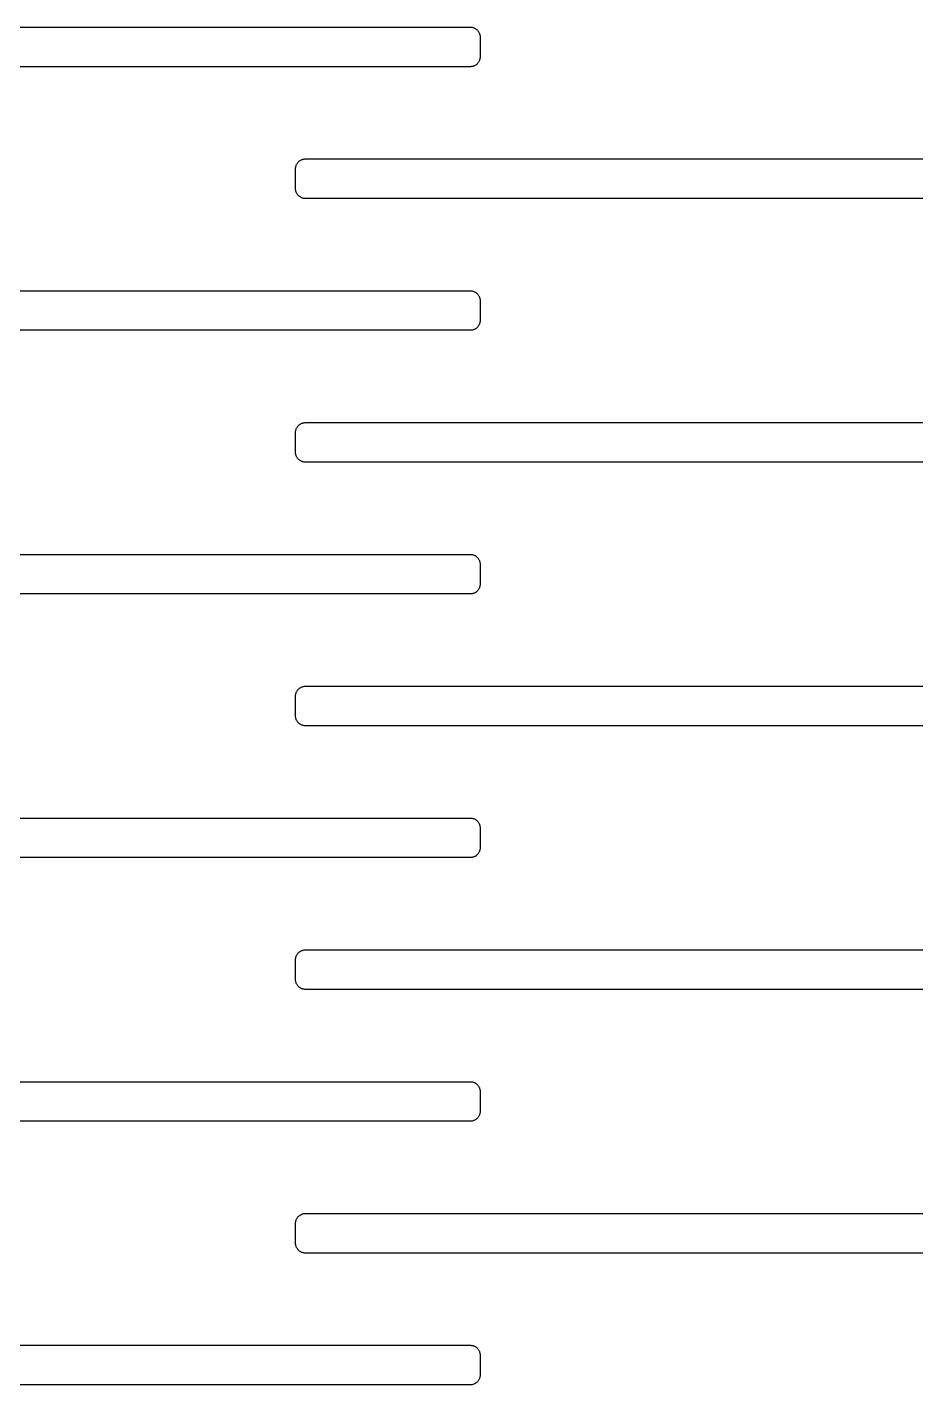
# Model space of a CAD drawing. Header units: metres. Extents: x -156 to 156, y -163 to 163.
# Drawn here: x 63.56 to 90.52, y -81.3 to -40.1 of the extents above; entities that cross this region are included whole.
import ezdxf

# ---------------------------------------------------------------- set-up
doc = ezdxf.new("R2010")
doc.units = ezdxf.units.M

msp = doc.modelspace()

# ---------------------------------------------------------------- linework, layer by layer
for p, q in [((50, -40.1), (77, -40.1)), ((77, -40.1), (77.0188, -40.1006)), ((77.0188, -40.1006), (77.0376, -40.1024)), ((77.0376, -40.1024), (77.0562, -40.1053)), ((77.0562, -40.1053), (77.0746, -40.1094)), ((77.0746, -40.1094), (77.0927, -40.1147)), ((77.0927, -40.1147), (77.1104, -40.1211)), ((77.1104, -40.1211), (77.1277, -40.1286)), ((77.1277, -40.1286), (77.1445, -40.1371)), ((77.1445, -40.1371), (77.1608, -40.1467)), ((77.1608, -40.1467), (77.1763, -40.1573)), ((77.1763, -40.1573), (77.1912, -40.1688)), ((77.1912, -40.1688), (77.2054, -40.1813)), ((77.2054, -40.1813), (77.2187, -40.1946)), ((77.2187, -40.1946), (77.2312, -40.2088)), ((77.2312, -40.2088), (77.2427, -40.2237)), ((77.2427, -40.2237), (77.2533, -40.2392)), ((77.2533, -40.2392), (77.2629, -40.2555)), ((77.2629, -40.2555), (77.2714, -40.2723)), ((77.2714, -40.2723), (77.2789, -40.2896)), ((77.2789, -40.2896), (77.2853, -40.3073)), ((77.2853, -40.3073), (77.2906, -40.3254)), ((77.2906, -40.3254), (77.2947, -40.3438)), ((77.2947, -40.3438), (77.2976, -40.3624)), ((77.2976, -40.3624), (77.2994, -40.3812)), ((77.2994, -40.3812), (77.3, -40.4)), ((77.3, -40.4), (77.3, -41)), ((77.2312, -41.1912), (77.2187, -41.2054)), ((77.2427, -41.1763), (77.2312, -41.1912)), ((77.2533, -41.1607), (77.2427, -41.1763)), ((77.2629, -41.1445), (77.2533, -41.1607)), ((77.2714, -41.1277), (77.2629, -41.1445)), ((77.2789, -41.1104), (77.2714, -41.1277)), ((77.2853, -41.0927), (77.2789, -41.1104)), ((77.2906, -41.0746), (77.2853, -41.0927)), ((77.2947, -41.0562), (77.2906, -41.0746)), ((77.2976, -41.0376), (77.2947, -41.0562)), ((77.2994, -41.0188), (77.2976, -41.0376)), ((77.3, -41), (77.2994, -41.0188)), ((77, -41.3), (50, -41.3)), ((77.0188, -41.2994), (77, -41.3)), ((77.0376, -41.2976), (77.0188, -41.2994)), ((77.0562, -41.2947), (77.0376, -41.2976)), ((77.0746, -41.2906), (77.0562, -41.2947)), ((77.0927, -41.2853), (77.0746, -41.2906)), ((77.1104, -41.2789), (77.0927, -41.2853)), ((77.1277, -41.2714), (77.1104, -41.2789)), ((77.1445, -41.2629), (77.1277, -41.2714)), ((77.1608, -41.2533), (77.1445, -41.2629)), ((77.1763, -41.2427), (77.1608, -41.2533)), ((77.1912, -41.2312), (77.1763, -41.2427)), ((77.2054, -41.2187), (77.1912, -41.2312)), ((77.2187, -41.2054), (77.2054, -41.2187)), ((71.7, -44.4), (71.7006, -44.3812)), ((71.7, -45), (71.7, -44.4)), ((71.7006, -44.3812), (71.7024, -44.3624)), ((71.7024, -44.3624), (71.7053, -44.3438)), ((71.7053, -44.3438), (71.7094, -44.3254)), ((71.7094, -44.3254), (71.7147, -44.3073)), ((71.7147, -44.3073), (71.7211, -44.2896)), ((71.7211, -44.2896), (71.7285, -44.2723)), ((71.7285, -44.2723), (71.7371, -44.2555)), ((71.7371, -44.2555), (71.7467, -44.2392)), ((71.7467, -44.2392), (71.7573, -44.2237)), ((71.7573, -44.2237), (71.7688, -44.2088)), ((71.7688, -44.2088), (71.7813, -44.1946)), ((71.7813, -44.1946), (71.7946, -44.1813)), ((71.7946, -44.1813), (71.8088, -44.1688)), ((71.8088, -44.1688), (71.8237, -44.1573)), ((71.8237, -44.1573), (71.8392, -44.1467)), ((71.8392, -44.1467), (71.8555, -44.1371)), ((71.8555, -44.1371), (71.8723, -44.1286)), ((71.8723, -44.1286), (71.8896, -44.1211)), ((71.8896, -44.1211), (71.9073, -44.1147)), ((71.9073, -44.1147), (71.9254, -44.1094)), ((71.9254, -44.1094), (71.9438, -44.1053)), ((71.9438, -44.1053), (71.9624, -44.1024)), ((71.9624, -44.1024), (71.9812, -44.1006)), ((71.9812, -44.1006), (72, -44.1)), ((72, -44.1), (99, -44.1)), ((71.7006, -45.0188), (71.7, -45)), ((71.7024, -45.0376), (71.7006, -45.0188)), ((71.7053, -45.0562), (71.7024, -45.0376)), ((71.7094, -45.0746), (71.7053, -45.0562)), ((71.7147, -45.0927), (71.7094, -45.0746)), ((71.7211, -45.1104), (71.7147, -45.0927)), ((71.7285, -45.1277), (71.7211, -45.1104)), ((71.7371, -45.1445), (71.7285, -45.1277)), ((71.7467, -45.1607), (71.7371, -45.1445)), ((71.7573, -45.1763), (71.7467, -45.1607)), ((71.7688, -45.1912), (71.7573, -45.1763)), ((71.7813, -45.2054), (71.7688, -45.1912)), ((71.7946, -45.2187), (71.7813, -45.2054)), ((71.8088, -45.2312), (71.7946, -45.2187)), ((71.8237, -45.2427), (71.8088, -45.2312)), ((71.8392, -45.2533), (71.8237, -45.2427)), ((71.8555, -45.2629), (71.8392, -45.2533)), ((71.8723, -45.2714), (71.8555, -45.2629)), ((71.8896, -45.2789), (71.8723, -45.2714)), ((71.9073, -45.2853), (71.8896, -45.2789)), ((71.9254, -45.2906), (71.9073, -45.2853)), ((71.9438, -45.2947), (71.9254, -45.2906)), ((71.9624, -45.2976), (71.9438, -45.2947)), ((71.9812, -45.2994), (71.9624, -45.2976)), ((72, -45.3), (71.9812, -45.2994)), ((99, -45.3), (72, -45.3)), ((50, -48.1), (77, -48.1)), ((77, -48.1), (77.0188, -48.1006)), ((77.0188, -48.1006), (77.0376, -48.1024)), ((77.0376, -48.1024), (77.0562, -48.1053)), ((77.0562, -48.1053), (77.0746, -48.1094)), ((77.0746, -48.1094), (77.0927, -48.1147)), ((77.0927, -48.1147), (77.1104, -48.1211)), ((77.1104, -48.1211), (77.1277, -48.1286)), ((77.1277, -48.1286), (77.1445, -48.1371)), ((77.1445, -48.1371), (77.1608, -48.1467)), ((77.1608, -48.1467), (77.1763, -48.1573)), ((77.1763, -48.1573), (77.1912, -48.1688)), ((77.1912, -48.1688), (77.2054, -48.1813)), ((77.2054, -48.1813), (77.2187, -48.1946)), ((77.2187, -48.1946), (77.2312, -48.2088)), ((77.2312, -48.2088), (77.2427, -48.2237)), ((77.2427, -48.2237), (77.2533, -48.2392)), ((77.2533, -48.2392), (77.2629, -48.2555)), ((77.2629, -48.2555), (77.2714, -48.2723)), ((77.2714, -48.2723), (77.2789, -48.2896)), ((77.2789, -48.2896), (77.2853, -48.3073)), ((77.2853, -48.3073), (77.2906, -48.3254)), ((77.2906, -48.3254), (77.2947, -48.3438)), ((77.2947, -48.3438), (77.2976, -48.3624)), ((77.2976, -48.3624), (77.2994, -48.3812)), ((77.2994, -48.3812), (77.3, -48.4)), ((77.3, -48.4), (77.3, -49)), ((77.2994, -49.0188), (77.2976, -49.0376)), ((77.3, -49), (77.2994, -49.0188)), ((77, -49.3), (50, -49.3)), ((77.0188, -49.2994), (77, -49.3)), ((77.0376, -49.2976), (77.0188, -49.2994)), ((77.0562, -49.2947), (77.0376, -49.2976)), ((77.0746, -49.2906), (77.0562, -49.2947)), ((77.0927, -49.2853), (77.0746, -49.2906)), ((77.1104, -49.2789), (77.0927, -49.2853)), ((77.1277, -49.2714), (77.1104, -49.2789)), ((77.1445, -49.2629), (77.1277, -49.2714)), ((77.1608, -49.2533), (77.1445, -49.2629)), ((77.1763, -49.2427), (77.1608, -49.2533)), ((77.1912, -49.2312), (77.1763, -49.2427)), ((77.2054, -49.2187), (77.1912, -49.2312)), ((77.2187, -49.2054), (77.2054, -49.2187)), ((77.2312, -49.1912), (77.2187, -49.2054)), ((77.2427, -49.1763), (77.2312, -49.1912)), ((77.2533, -49.1607), (77.2427, -49.1763)), ((77.2629, -49.1445), (77.2533, -49.1607)), ((77.2714, -49.1277), (77.2629, -49.1445)), ((77.2789, -49.1104), (77.2714, -49.1277)), ((77.2853, -49.0927), (77.2789, -49.1104)), ((77.2906, -49.0746), (77.2853, -49.0927)), ((77.2947, -49.0562), (77.2906, -49.0746)), ((77.2976, -49.0376), (77.2947, -49.0562)), ((71.7094, -52.3254), (71.7147, -52.3073)), ((71.7147, -52.3073), (71.7211, -52.2896)), ((71.7211, -52.2896), (71.7285, -52.2723)), ((71.7285, -52.2723), (71.7371, -52.2555)), ((71.7371, -52.2555), (71.7467, -52.2392)), ((71.7467, -52.2392), (71.7573, -52.2237)), ((71.7573, -52.2237), (71.7688, -52.2088)), ((71.7688, -52.2088), (71.7813, -52.1946)), ((71.7813, -52.1946), (71.7946, -52.1813)), ((71.7946, -52.1813), (71.8088, -52.1688)), ((71.8088, -52.1688), (71.8237, -52.1573)), ((71.8237, -52.1573), (71.8392, -52.1467)), ((71.8392, -52.1467), (71.8555, -52.1371)), ((71.8555, -52.1371), (71.8723, -52.1286)), ((71.8723, -52.1286), (71.8896, -52.1211)), ((71.8896, -52.1211), (71.9073, -52.1147)), ((71.9073, -52.1147), (71.9254, -52.1094)), ((71.9254, -52.1094), (71.9438, -52.1053)), ((71.9438, -52.1053), (71.9624, -52.1024)), ((71.9624, -52.1024), (71.9812, -52.1006)), ((71.9812, -52.1006), (72, -52.1)), ((72, -52.1), (99, -52.1)), ((71.7, -52.4), (71.7006, -52.3812)), ((71.7, -53), (71.7, -52.4)), ((71.7006, -52.3812), (71.7024, -52.3624)), ((71.7024, -52.3624), (71.7053, -52.3438)), ((71.7053, -52.3438), (71.7094, -52.3254)), ((71.7006, -53.0188), (71.7, -53)), ((71.7024, -53.0376), (71.7006, -53.0188)), ((71.7053, -53.0562), (71.7024, -53.0376)), ((71.7094, -53.0746), (71.7053, -53.0562)), ((71.7147, -53.0927), (71.7094, -53.0746)), ((71.7211, -53.1104), (71.7147, -53.0927)), ((71.7285, -53.1277), (71.7211, -53.1104)), ((71.7371, -53.1445), (71.7285, -53.1277)), ((71.7467, -53.1607), (71.7371, -53.1445)), ((71.7573, -53.1763), (71.7467, -53.1607)), ((71.7688, -53.1912), (71.7573, -53.1763)), ((71.7813, -53.2054), (71.7688, -53.1912)), ((71.7946, -53.2187), (71.7813, -53.2054)), ((71.8088, -53.2312), (71.7946, -53.2187)), ((71.8237, -53.2427), (71.8088, -53.2312)), ((71.8392, -53.2533), (71.8237, -53.2427)), ((71.8555, -53.2629), (71.8392, -53.2533)), ((71.8723, -53.2714), (71.8555, -53.2629)), ((71.8896, -53.2789), (71.8723, -53.2714)), ((71.9073, -53.2853), (71.8896, -53.2789)), ((71.9254, -53.2906), (71.9073, -53.2853)), ((71.9438, -53.2947), (71.9254, -53.2906)), ((71.9624, -53.2976), (71.9438, -53.2947)), ((71.9812, -53.2994), (71.9624, -53.2976)), ((72, -53.3), (71.9812, -53.2994)), ((99, -53.3), (72, -53.3)), ((50, -56.1), (77, -56.1)), ((77, -56.1), (77.0188, -56.1006)), ((77.0188, -56.1006), (77.0376, -56.1024)), ((77.0376, -56.1024), (77.0562, -56.1053)), ((77.0562, -56.1053), (77.0746, -56.1094)), ((77.0746, -56.1094), (77.0927, -56.1147)), ((77.0927, -56.1147), (77.1104, -56.1211)), ((77.1104, -56.1211), (77.1277, -56.1286)), ((77.1277, -56.1286), (77.1445, -56.1371)), ((77.1445, -56.1371), (77.1608, -56.1467)), ((77.1608, -56.1467), (77.1763, -56.1573)), ((77.1763, -56.1573), (77.1912, -56.1688)), ((77.1912, -56.1688), (77.2054, -56.1813)), ((77.2054, -56.1813), (77.2187, -56.1946)), ((77.2187, -56.1946), (77.2312, -56.2088)), ((77.2312, -56.2088), (77.2427, -56.2237)), ((77.2427, -56.2237), (77.2533, -56.2392)), ((77.2533, -56.2392), (77.2629, -56.2555)), ((77.2629, -56.2555), (77.2714, -56.2723)), ((77.2714, -56.2723), (77.2789, -56.2896)), ((77.2789, -56.2896), (77.2853, -56.3073)), ((77.2853, -56.3073), (77.2906, -56.3254)), ((77.2906, -56.3254), (77.2947, -56.3438)), ((77.2947, -56.3438), (77.2976, -56.3624)), ((77.2976, -56.3624), (77.2994, -56.3812)), ((77.2994, -56.3812), (77.3, -56.4)), ((77.3, -56.4), (77.3, -57)), ((77.1445, -57.2629), (77.1277, -57.2714)), ((77.1608, -57.2533), (77.1445, -57.2629)), ((77.1763, -57.2427), (77.1608, -57.2533)), ((77.1912, -57.2312), (77.1763, -57.2427)), ((77.2054, -57.2187), (77.1912, -57.2312)), ((77.2187, -57.2054), (77.2054, -57.2187)), ((77.2312, -57.1912), (77.2187, -57.2054)), ((77.2427, -57.1763), (77.2312, -57.1912)), ((77.2533, -57.1607), (77.2427, -57.1763)), ((77.2629, -57.1445), (77.2533, -57.1607)), ((77.2714, -57.1277), (77.2629, -57.1445)), ((77.2789, -57.1104), (77.2714, -57.1277)), ((77.2853, -57.0927), (77.2789, -57.1104)), ((77.2906, -57.0746), (77.2853, -57.0927)), ((77.2947, -57.0562), (77.2906, -57.0746)), ((77.2976, -57.0376), (77.2947, -57.0562)), ((77.2994, -57.0188), (77.2976, -57.0376)), ((77.3, -57), (77.2994, -57.0188)), ((77, -57.3), (50, -57.3)), ((77.0188, -57.2994), (77, -57.3)), ((77.0376, -57.2976), (77.0188, -57.2994)), ((77.0562, -57.2947), (77.0376, -57.2976)), ((77.0746, -57.2906), (77.0562, -57.2947)), ((77.0927, -57.2853), (77.0746, -57.2906)), ((77.1104, -57.2789), (77.0927, -57.2853)), ((77.1277, -57.2714), (77.1104, -57.2789)), ((71.8237, -60.1573), (71.8392, -60.1467)), ((71.8392, -60.1467), (71.8555, -60.1371)), ((71.8555, -60.1371), (71.8723, -60.1286)), ((71.8723, -60.1286), (71.8896, -60.1211)), ((71.8896, -60.1211), (71.9073, -60.1147)), ((71.9073, -60.1147), (71.9254, -60.1094)), ((71.9254, -60.1094), (71.9438, -60.1053)), ((71.9438, -60.1053), (71.9624, -60.1024)), ((71.9624, -60.1024), (71.9812, -60.1006)), ((71.9812, -60.1006), (72, -60.1)), ((72, -60.1), (99, -60.1)), ((71.7, -60.4), (71.7006, -60.3812)), ((71.7, -61), (71.7, -60.4)), ((71.7006, -60.3812), (71.7024, -60.3624)), ((71.7024, -60.3624), (71.7053, -60.3438)), ((71.7053, -60.3438), (71.7094, -60.3254)), ((71.7094, -60.3254), (71.7147, -60.3073)), ((71.7147, -60.3073), (71.7211, -60.2896)), ((71.7211, -60.2896), (71.7285, -60.2723)), ((71.7285, -60.2723), (71.7371, -60.2555)), ((71.7371, -60.2555), (71.7467, -60.2392)), ((71.7467, -60.2392), (71.7573, -60.2237)), ((71.7573, -60.2237), (71.7688, -60.2088)), ((71.7688, -60.2088), (71.7813, -60.1946)), ((71.7813, -60.1946), (71.7946, -60.1813)), ((71.7946, -60.1813), (71.8088, -60.1688)), ((71.8088, -60.1688), (71.8237, -60.1573)), ((71.7006, -61.0188), (71.7, -61)), ((71.7024, -61.0376), (71.7006, -61.0188)), ((71.7053, -61.0562), (71.7024, -61.0376)), ((71.7094, -61.0746), (71.7053, -61.0562)), ((71.7147, -61.0927), (71.7094, -61.0746)), ((71.7211, -61.1104), (71.7147, -61.0927)), ((71.7285, -61.1277), (71.7211, -61.1104)), ((71.7371, -61.1445), (71.7285, -61.1277)), ((71.7467, -61.1607), (71.7371, -61.1445)), ((71.7573, -61.1763), (71.7467, -61.1607)), ((71.7688, -61.1912), (71.7573, -61.1763)), ((71.7813, -61.2054), (71.7688, -61.1912)), ((71.7946, -61.2187), (71.7813, -61.2054)), ((71.8088, -61.2312), (71.7946, -61.2187)), ((71.8237, -61.2427), (71.8088, -61.2312)), ((71.8392, -61.2533), (71.8237, -61.2427)), ((71.8555, -61.2629), (71.8392, -61.2533)), ((71.8723, -61.2714), (71.8555, -61.2629)), ((71.8896, -61.2789), (71.8723, -61.2714)), ((71.9073, -61.2853), (71.8896, -61.2789)), ((71.9254, -61.2906), (71.9073, -61.2853)), ((71.9438, -61.2947), (71.9254, -61.2906)), ((71.9624, -61.2976), (71.9438, -61.2947)), ((71.9812, -61.2994), (71.9624, -61.2976)), ((72, -61.3), (71.9812, -61.2994)), ((99, -61.3), (72, -61.3)), ((50, -64.1), (77, -64.1)), ((77, -64.1), (77.0188, -64.1006)), ((77.0188, -64.1006), (77.0376, -64.1024)), ((77.0376, -64.1024), (77.0562, -64.1053)), ((77.0562, -64.1053), (77.0746, -64.1094)), ((77.0746, -64.1094), (77.0927, -64.1147)), ((77.0927, -64.1147), (77.1104, -64.1211)), ((77.1104, -64.1211), (77.1277, -64.1286)), ((77.1277, -64.1286), (77.1445, -64.1371)), ((77.1445, -64.1371), (77.1608, -64.1467)), ((77.1608, -64.1467), (77.1763, -64.1573)), ((77.1763, -64.1573), (77.1912, -64.1688)), ((77.1912, -64.1688), (77.2054, -64.1813)), ((77.2054, -64.1813), (77.2187, -64.1946)), ((77.2187, -64.1946), (77.2312, -64.2088)), ((77.2312, -64.2088), (77.2427, -64.2237)), ((77.2427, -64.2237), (77.2533, -64.2392)), ((77.2533, -64.2392), (77.2629, -64.2555)), ((77.2629, -64.2555), (77.2714, -64.2723)), ((77.2714, -64.2723), (77.2789, -64.2896)), ((77.2789, -64.2896), (77.2853, -64.3073)), ((77.2853, -64.3073), (77.2906, -64.3254)), ((77.2906, -64.3254), (77.2947, -64.3438)), ((77.2947, -64.3438), (77.2976, -64.3624)), ((77.2976, -64.3624), (77.2994, -64.3812)), ((77.2994, -64.3812), (77.3, -64.4)), ((77.3, -64.4), (77.3, -65)), ((77.2853, -65.0927), (77.2789, -65.1104)), ((77.2906, -65.0746), (77.2853, -65.0927)), ((77.2947, -65.0562), (77.2906, -65.0746)), ((77.2976, -65.0376), (77.2947, -65.0562)), ((77.2994, -65.0188), (77.2976, -65.0376)), ((77.3, -65), (77.2994, -65.0188)), ((77, -65.3), (50, -65.3)), ((77.0188, -65.2994), (77, -65.3)), ((77.0376, -65.2976), (77.0188, -65.2994)), ((77.0562, -65.2947), (77.0376, -65.2976)), ((77.0746, -65.2906), (77.0562, -65.2947)), ((77.0927, -65.2853), (77.0746, -65.2906)), ((77.1104, -65.2789), (77.0927, -65.2853)), ((77.1277, -65.2714), (77.1104, -65.2789)), ((77.1445, -65.2629), (77.1277, -65.2714)), ((77.1608, -65.2533), (77.1445, -65.2629)), ((77.1763, -65.2427), (77.1608, -65.2533)), ((77.1912, -65.2312), (77.1763, -65.2427)), ((77.2054, -65.2187), (77.1912, -65.2312)), ((77.2187, -65.2054), (77.2054, -65.2187)), ((77.2312, -65.1912), (77.2187, -65.2054)), ((77.2427, -65.1763), (77.2312, -65.1912)), ((77.2533, -65.1608), (77.2427, -65.1763)), ((77.2629, -65.1445), (77.2533, -65.1608)), ((77.2714, -65.1277), (77.2629, -65.1445)), ((77.2789, -65.1104), (77.2714, -65.1277)), ((71.7, -68.4), (71.7006, -68.3812)), ((71.7006, -68.3812), (71.7024, -68.3624)), ((71.7024, -68.3624), (71.7053, -68.3438)), ((71.7053, -68.3438), (71.7094, -68.3254)), ((71.7094, -68.3254), (71.7147, -68.3073)), ((71.7147, -68.3073), (71.7211, -68.2896)), ((71.7211, -68.2896), (71.7285, -68.2723)), ((71.7285, -68.2723), (71.7371, -68.2555)), ((71.7371, -68.2555), (71.7467, -68.2392)), ((71.7467, -68.2392), (71.7573, -68.2237)), ((71.7573, -68.2237), (71.7688, -68.2088)), ((71.7688, -68.2088), (71.7813, -68.1946)), ((71.7813, -68.1946), (71.7946, -68.1813)), ((71.7946, -68.1813), (71.8088, -68.1688)), ((71.8088, -68.1688), (71.8237, -68.1573)), ((71.8237, -68.1573), (71.8392, -68.1467)), ((71.8392, -68.1467), (71.8555, -68.1371)), ((71.8555, -68.1371), (71.8723, -68.1286)), ((71.8723, -68.1286), (71.8896, -68.1211)), ((71.8896, -68.1211), (71.9073, -68.1147)), ((71.9073, -68.1147), (71.9254, -68.1094)), ((71.9254, -68.1094), (71.9438, -68.1053)), ((71.9438, -68.1053), (71.9624, -68.1024)), ((71.9624, -68.1024), (71.9812, -68.1006)), ((71.9812, -68.1006), (72, -68.1)), ((72, -68.1), (99, -68.1)), ((71.7, -69), (71.7, -68.4)), ((71.7006, -69.0188), (71.7, -69)), ((71.7024, -69.0376), (71.7006, -69.0188)), ((71.7053, -69.0562), (71.7024, -69.0376)), ((71.7094, -69.0746), (71.7053, -69.0562)), ((71.7147, -69.0927), (71.7094, -69.0746)), ((71.7211, -69.1104), (71.7147, -69.0927)), ((71.7285, -69.1277), (71.7211, -69.1104)), ((71.7371, -69.1445), (71.7285, -69.1277)), ((71.7467, -69.1608), (71.7371, -69.1445)), ((71.7573, -69.1763), (71.7467, -69.1608)), ((71.7688, -69.1912), (71.7573, -69.1763)), ((71.7813, -69.2054), (71.7688, -69.1912)), ((71.7946, -69.2187), (71.7813, -69.2054)), ((71.8088, -69.2312), (71.7946, -69.2187)), ((71.8237, -69.2427), (71.8088, -69.2312)), ((71.8392, -69.2533), (71.8237, -69.2427)), ((71.8555, -69.2629), (71.8392, -69.2533)), ((71.8723, -69.2714), (71.8555, -69.2629)), ((71.8896, -69.2789), (71.8723, -69.2714)), ((71.9073, -69.2853), (71.8896, -69.2789)), ((71.9254, -69.2906), (71.9073, -69.2853)), ((71.9438, -69.2947), (71.9254, -69.2906)), ((71.9624, -69.2976), (71.9438, -69.2947)), ((71.9812, -69.2994), (71.9624, -69.2976)), ((72, -69.3), (71.9812, -69.2994)), ((99, -69.3), (72, -69.3)), ((50, -72.1), (77, -72.1)), ((77, -72.1), (77.0188, -72.1006)), ((77.0188, -72.1006), (77.0376, -72.1024)), ((77.0376, -72.1024), (77.0562, -72.1053)), ((77.0562, -72.1053), (77.0746, -72.1094)), ((77.0746, -72.1094), (77.0927, -72.1147)), ((77.0927, -72.1147), (77.1104, -72.1211)), ((77.1104, -72.1211), (77.1277, -72.1286)), ((77.1277, -72.1286), (77.1445, -72.1371)), ((77.1445, -72.1371), (77.1608, -72.1467)), ((77.1608, -72.1467), (77.1763, -72.1573)), ((77.1763, -72.1573), (77.1912, -72.1688)), ((77.1912, -72.1688), (77.2054, -72.1813)), ((77.2054, -72.1813), (77.2187, -72.1946)), ((77.2187, -72.1946), (77.2312, -72.2088)), ((77.2312, -72.2088), (77.2427, -72.2237)), ((77.2427, -72.2237), (77.2533, -72.2392)), ((77.2533, -72.2392), (77.2629, -72.2555)), ((77.2629, -72.2555), (77.2714, -72.2723)), ((77.2714, -72.2723), (77.2789, -72.2896)), ((77.2789, -72.2896), (77.2853, -72.3073)), ((77.2853, -72.3073), (77.2906, -72.3254)), ((77.2906, -72.3254), (77.2947, -72.3438)), ((77.2947, -72.3438), (77.2976, -72.3624)), ((77.2976, -72.3624), (77.2994, -72.3812)), ((77.2994, -72.3812), (77.3, -72.4)), ((77.3, -72.4), (77.3, -73)), ((77, -73.3), (50, -73.3)), ((77.0188, -73.2994), (77, -73.3)), ((77.0376, -73.2976), (77.0188, -73.2994)), ((77.0562, -73.2947), (77.0376, -73.2976)), ((77.0746, -73.2906), (77.0562, -73.2947)), ((77.0927, -73.2853), (77.0746, -73.2906)), ((77.1104, -73.2789), (77.0927, -73.2853)), ((77.1277, -73.2714), (77.1104, -73.2789)), ((77.1445, -73.2629), (77.1277, -73.2714)), ((77.1608, -73.2533), (77.1445, -73.2629)), ((77.1763, -73.2427), (77.1608, -73.2533)), ((77.1912, -73.2312), (77.1763, -73.2427)), ((77.2054, -73.2187), (77.1912, -73.2312)), ((77.2187, -73.2054), (77.2054, -73.2187)), ((77.2312, -73.1912), (77.2187, -73.2054)), ((77.2427, -73.1763), (77.2312, -73.1912)), ((77.2533, -73.1608), (77.2427, -73.1763)), ((77.2629, -73.1445), (77.2533, -73.1608)), ((77.2714, -73.1277), (77.2629, -73.1445)), ((77.2789, -73.1104), (77.2714, -73.1277)), ((77.2853, -73.0927), (77.2789, -73.1104)), ((77.2906, -73.0746), (77.2853, -73.0927)), ((77.2947, -73.0562), (77.2906, -73.0746)), ((77.2976, -73.0376), (77.2947, -73.0562)), ((77.2994, -73.0188), (77.2976, -73.0376)), ((77.3, -73), (77.2994, -73.0188)), ((71.7573, -76.2237), (71.7688, -76.2088)), ((71.7688, -76.2088), (71.7813, -76.1946)), ((71.7813, -76.1946), (71.7946, -76.1813)), ((71.7946, -76.1813), (71.8088, -76.1688)), ((71.8088, -76.1688), (71.8237, -76.1573)), ((71.8237, -76.1573), (71.8392, -76.1467)), ((71.8392, -76.1467), (71.8555, -76.1371)), ((71.8555, -76.1371), (71.8723, -76.1286)), ((71.8723, -76.1286), (71.8896, -76.1211)), ((71.8896, -76.1211), (71.9073, -76.1147)), ((71.9073, -76.1147), (71.9254, -76.1094)), ((71.9254, -76.1094), (71.9438, -76.1053)), ((71.9438, -76.1053), (71.9624, -76.1024)), ((71.9624, -76.1024), (71.9812, -76.1006)), ((71.9812, -76.1006), (72, -76.1)), ((72, -76.1), (99, -76.1)), ((71.7, -76.4), (71.7006, -76.3812)), ((71.7, -77), (71.7, -76.4)), ((71.7006, -76.3812), (71.7024, -76.3624)), ((71.7024, -76.3624), (71.7053, -76.3438)), ((71.7053, -76.3438), (71.7094, -76.3254)), ((71.7094, -76.3254), (71.7147, -76.3073)), ((71.7147, -76.3073), (71.7211, -76.2896)), ((71.7211, -76.2896), (71.7285, -76.2723)), ((71.7285, -76.2723), (71.7371, -76.2555)), ((71.7371, -76.2555), (71.7467, -76.2392)), ((71.7467, -76.2392), (71.7573, -76.2237)), ((71.7006, -77.0188), (71.7, -77)), ((71.7024, -77.0376), (71.7006, -77.0188)), ((71.7053, -77.0562), (71.7024, -77.0376)), ((71.7094, -77.0746), (71.7053, -77.0562)), ((71.7147, -77.0927), (71.7094, -77.0746)), ((71.7211, -77.1104), (71.7147, -77.0927)), ((71.7285, -77.1277), (71.7211, -77.1104)), ((71.7371, -77.1445), (71.7285, -77.1277)), ((71.7467, -77.1608), (71.7371, -77.1445)), ((71.7573, -77.1763), (71.7467, -77.1608)), ((71.7688, -77.1912), (71.7573, -77.1763)), ((71.7813, -77.2054), (71.7688, -77.1912)), ((71.7946, -77.2187), (71.7813, -77.2054)), ((71.8088, -77.2312), (71.7946, -77.2187)), ((71.8237, -77.2427), (71.8088, -77.2312)), ((71.8392, -77.2533), (71.8237, -77.2427)), ((71.8555, -77.2629), (71.8392, -77.2533)), ((71.8723, -77.2714), (71.8555, -77.2629)), ((71.8896, -77.2789), (71.8723, -77.2714)), ((71.9073, -77.2853), (71.8896, -77.2789)), ((71.9254, -77.2906), (71.9073, -77.2853)), ((71.9438, -77.2947), (71.9254, -77.2906)), ((71.9624, -77.2976), (71.9438, -77.2947)), ((71.9812, -77.2994), (71.9624, -77.2976)), ((72, -77.3), (71.9812, -77.2994)), ((99, -77.3), (72, -77.3)), ((50, -80.1), (77, -80.1)), ((77, -80.1), (77.0188, -80.1006)), ((77.0188, -80.1006), (77.0376, -80.1024)), ((77.0376, -80.1024), (77.0562, -80.1053)), ((77.0562, -80.1053), (77.0746, -80.1094)), ((77.0746, -80.1094), (77.0927, -80.1147)), ((77.0927, -80.1147), (77.1104, -80.1211)), ((77.1104, -80.1211), (77.1277, -80.1286)), ((77.1277, -80.1286), (77.1445, -80.1371)), ((77.1445, -80.1371), (77.1608, -80.1467)), ((77.1608, -80.1467), (77.1763, -80.1573)), ((77.1763, -80.1573), (77.1912, -80.1688)), ((77.1912, -80.1688), (77.2054, -80.1813)), ((77.2054, -80.1813), (77.2187, -80.1946)), ((77.2187, -80.1946), (77.2312, -80.2088)), ((77.2312, -80.2088), (77.2427, -80.2237)), ((77.2427, -80.2237), (77.2533, -80.2392)), ((77.2533, -80.2392), (77.2629, -80.2555)), ((77.2629, -80.2555), (77.2714, -80.2723)), ((77.2714, -80.2723), (77.2789, -80.2896)), ((77.2789, -80.2896), (77.2853, -80.3073)), ((77.2853, -80.3073), (77.2906, -80.3254)), ((77.2906, -80.3254), (77.2947, -80.3438)), ((77.2947, -80.3438), (77.2976, -80.3624)), ((77.2976, -80.3624), (77.2994, -80.3812)), ((77.2994, -80.3812), (77.3, -80.4)), ((77.3, -80.4), (77.3, -81)), ((77.2533, -81.1608), (77.2427, -81.1763)), ((77.2629, -81.1445), (77.2533, -81.1608)), ((77.2714, -81.1277), (77.2629, -81.1445)), ((77.2789, -81.1104), (77.2714, -81.1277)), ((77.2853, -81.0927), (77.2789, -81.1104)), ((77.2906, -81.0746), (77.2853, -81.0927)), ((77.2947, -81.0562), (77.2906, -81.0746)), ((77.2976, -81.0376), (77.2947, -81.0562)), ((77.2994, -81.0188), (77.2976, -81.0376)), ((77.3, -81), (77.2994, -81.0188)), ((77, -81.3), (50, -81.3)), ((77.0188, -81.2994), (77, -81.3)), ((77.0376, -81.2976), (77.0188, -81.2994)), ((77.0562, -81.2947), (77.0376, -81.2976)), ((77.0746, -81.2906), (77.0562, -81.2947)), ((77.0927, -81.2853), (77.0746, -81.2906)), ((77.1104, -81.2789), (77.0927, -81.2853)), ((77.1277, -81.2714), (77.1104, -81.2789)), ((77.1445, -81.2629), (77.1277, -81.2714)), ((77.1608, -81.2533), (77.1445, -81.2629)), ((77.1763, -81.2427), (77.1608, -81.2533)), ((77.1912, -81.2312), (77.1763, -81.2427)), ((77.2054, -81.2187), (77.1912, -81.2312)), ((77.2187, -81.2054), (77.2054, -81.2187)), ((77.2312, -81.1912), (77.2187, -81.2054)), ((77.2427, -81.1763), (77.2312, -81.1912))]:
    msp.add_line(p, q)

doc.saveas('drawing.dxf')
